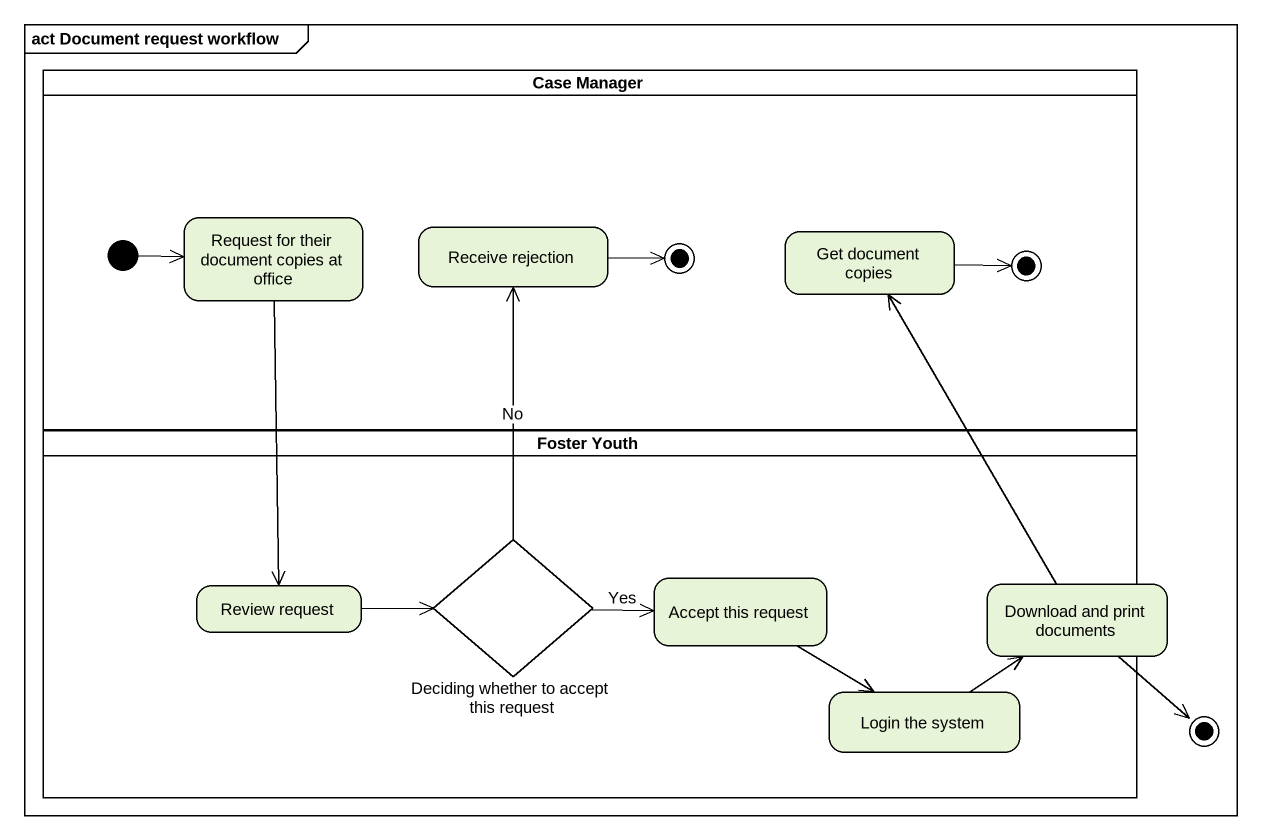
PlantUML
@startuml
mainframe act Document request workflow
hide empty description
state "Case Manager" as Case_Manager <<partition>> {
  state "Request for their document copies at office" as Request_for_their_document
  state "Receive rejection" as Receive_rejection
  state final1 <<end>>
  state "Get document copies" as Get_document_copies
  state final2 <<end>>
  [*] -right-> Request_for_their_document
}
state "Foster Youth" as Foster_Youth <<partition>> {
  state "Deciding whether to accept this request" as Deciding_whether_to_accept <<choice>>
  state "Review request" as Review_request
  state "Accept this request" as Accept_this_request
  state "Login the system" as Login_the_system
}
state "Download and print documents" as Download_and_print_documents
Request_for_their_document --> Review_request
Receive_rejection -right-> final1
Get_document_copies -right-> final2
Deciding_whether_to_accept -up-> Receive_rejection : No
Deciding_whether_to_accept -right-> Accept_this_request : Yes
Review_request -right-> Deciding_whether_to_accept
Accept_this_request -right-> Login_the_system
Download_and_print_documents -up-> Get_document_copies
Login_the_system -up-> Download_and_print_documents
Download_and_print_documents --> [*]
@enduml
